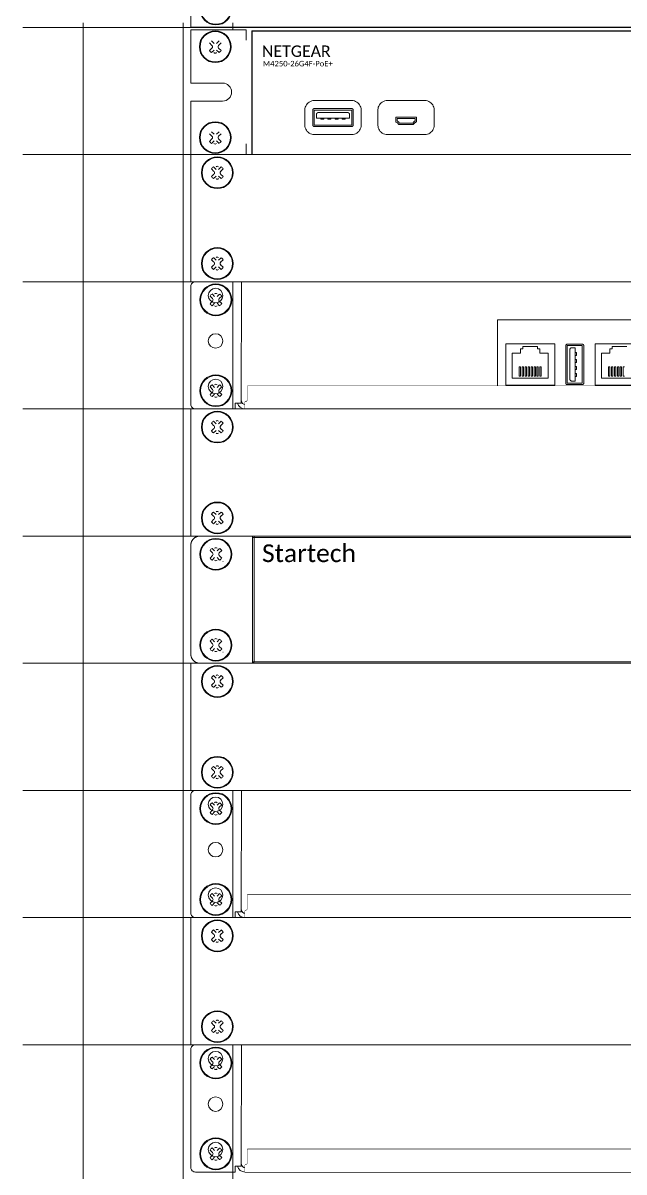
# Model space of a CAD drawing. Header units: millimetres. Extents: x -71336 to -33468, y -26189 to 22712.
# Drawn here: x -34597.8 to -34387.6, y -8865.4 to -8463.9 of the extents above; entities that cross this region are included whole.
import ezdxf
from ezdxf.enums import TextEntityAlignment as Align

# ---------------------------------------------------------------- set-up
doc = ezdxf.new("R2010")
doc.units = ezdxf.units.MM
doc.set_wipeout_variables(frame=1)
doc.layers.add('SC - Equipment', color=7, linetype='Continuous', lineweight=13)
doc.layers.add('SC - Rack Layout - U-guides and centreline', color=5, linetype='Continuous', lineweight=13, plot=False)
doc.styles.add('ARIAL', font='arial.ttf')
doc.styles.add('CALIBRI', font='calibri.ttf')

# ---------------------------------------------------------------- blocks, each defined once
blk = doc.blocks.new('ER - 12')
at = {"layer": 'SC - Equipment', "ltscale": 5}
for p, q in [((-134.05, 31.1), (-134.05, 0)), ((134.05, 31.1), (-134.05, 31.1)), ((-91.44, 2.16), (-91.44, 4.19)), ((134.05, 0), (-134.05, 0)), ((25.13, 2.16), (-91.44, 2.16))]:
    blk.add_line(p, q, dxfattribs=at)
at = {"layer": 'SC - Equipment'}
for p, q in [((-104.44, 22.1), (-109.7, 22.1)), ((-106.92, 21.36), (-108.15, 21.36)), ((-108.15, 9.74), (-106.92, 9.74))]:
    blk.add_line(p, q, dxfattribs=at)
at = {"layer": 'SC - Equipment', "flags": 128}
for points in [[(-131.21, 22.76), (-114.08, 22.76)], [(-131.21, 8.34), (-131.21, 22.76)], [(-126.06, 19.48), (-126.06, 20.98)], [(-126.06, 20.98), (-125.18, 20.98)], [(-125.18, 20.98), (-125.18, 21.83)], [(-125.18, 21.83), (-120.11, 21.83)], [(-120.11, 21.83), (-120.11, 20.98)], [(-120.11, 20.98), (-119.24, 20.98)], [(-119.24, 20.98), (-119.24, 19.48)], [(-114.08, 22.76), (-114.08, 8.34)], [(-109.7, 22.1), (-109.7, 9)], [(-104.44, 9), (-104.44, 22.1)], [(-100, 22.76), (-82.87, 22.76)], [(-100, 8.34), (-100, 22.76)], [(-94.85, 19.48), (-94.85, 20.98)], [(-94.85, 20.98), (-93.97, 20.98)], [(-93.97, 20.98), (-93.97, 21.83)], [(-93.97, 21.83), (-88.91, 21.83)], [(-128.95, 10.78), (-128.95, 19.48)], [(-128.95, 19.48), (-126.06, 19.48)], [(-119.24, 19.48), (-116.34, 19.48)], [(-116.34, 19.48), (-116.34, 10.78)], [(-106.51, 19.76), (-106.92, 19.76)], [(-106.92, 18.71), (-106.51, 18.71)], [(-106.51, 17.3), (-106.92, 17.3)], [(-106.92, 16.25), (-106.51, 16.25)], [(-106.51, 18.71), (-106.51, 19.76)], [(-106.51, 16.25), (-106.51, 17.3)], [(-97.74, 10.78), (-97.74, 19.48)], [(-97.74, 19.48), (-94.85, 19.48)], [(-126.03, 14.72), (-126.5, 14.72)], [(-126.5, 14.72), (-126.5, 11.49)], [(-126.03, 11.49), (-126.03, 14.72)], [(-125, 14.72), (-125.46, 14.72)], [(-125.46, 14.72), (-125.46, 11.49)], [(-125, 11.49), (-125, 14.72)], [(-123.96, 14.72), (-124.43, 14.72)], [(-124.43, 14.72), (-124.43, 11.49)], [(-123.96, 11.49), (-123.96, 14.72)], [(-122.93, 14.72), (-123.4, 14.72)], [(-123.4, 14.72), (-123.4, 11.49)], [(-122.93, 11.49), (-122.93, 14.72)], [(-121.9, 14.72), (-122.36, 14.72)], [(-122.36, 14.72), (-122.36, 11.49)], [(-121.9, 11.49), (-121.9, 14.72)], [(-120.86, 14.72), (-121.33, 14.72)], [(-121.33, 14.72), (-121.33, 11.49)], [(-120.86, 11.49), (-120.86, 14.72)], [(-119.83, 14.72), (-120.3, 14.72)], [(-120.3, 14.72), (-120.3, 11.49)], [(-119.83, 11.49), (-119.83, 14.72)], [(-118.8, 14.72), (-119.26, 14.72)], [(-119.26, 14.72), (-119.26, 11.49)], [(-118.8, 11.49), (-118.8, 14.72)], [(-106.51, 14.84), (-106.92, 14.84)], [(-106.92, 13.79), (-106.51, 13.79)], [(-106.51, 12.37), (-106.92, 12.37)], [(-106.51, 13.79), (-106.51, 14.84)], [(-106.51, 11.33), (-106.51, 12.37)], [(-94.82, 14.72), (-95.29, 14.72)], [(-95.29, 14.72), (-95.29, 11.49)], [(-94.82, 11.49), (-94.82, 14.72)], [(-93.79, 14.72), (-94.25, 14.72)], [(-94.25, 14.72), (-94.25, 11.49)], [(-93.79, 11.49), (-93.79, 14.72)], [(-92.75, 14.72), (-93.22, 14.72)], [(-93.22, 14.72), (-93.22, 11.49)], [(-92.75, 11.49), (-92.75, 14.72)], [(-91.72, 14.72), (-92.19, 14.72)], [(-92.19, 14.72), (-92.19, 11.49)], [(-91.72, 11.49), (-91.72, 14.72)], [(-90.69, 14.72), (-91.15, 14.72)], [(-91.15, 14.72), (-91.15, 11.49)], [(-90.69, 11.49), (-90.69, 14.72)], [(-89.65, 14.72), (-90.12, 14.72)], [(-90.12, 14.72), (-90.12, 11.49)], [(-114.08, 8.34), (-131.21, 8.34)], [(-116.34, 10.78), (-128.95, 10.78)], [(-126.5, 11.49), (-126.03, 11.49)], [(-125.46, 11.49), (-125, 11.49)], [(-124.43, 11.49), (-123.96, 11.49)], [(-123.4, 11.49), (-122.93, 11.49)], [(-122.36, 11.49), (-121.9, 11.49)], [(-121.33, 11.49), (-120.86, 11.49)], [(-120.3, 11.49), (-119.83, 11.49)], [(-119.26, 11.49), (-118.8, 11.49)], [(-109.7, 9), (-104.44, 9)], [(-106.92, 11.33), (-106.51, 11.33)], [(-82.87, 8.34), (-100, 8.34)], [(-85.13, 10.78), (-97.74, 10.78)], [(-95.29, 11.49), (-94.82, 11.49)], [(-94.25, 11.49), (-93.79, 11.49)], [(-93.22, 11.49), (-92.75, 11.49)], [(-92.19, 11.49), (-91.72, 11.49)], [(-91.15, 11.49), (-90.69, 11.49)], [(-90.12, 11.49), (-89.65, 11.49)]]:
    blk.add_lwpolyline(points, dxfattribs=at)
at = {"layer": 'SC - Equipment'}
for points in [[(-109.7, 22.6), (-109.78, 22.6), (-109.85, 22.58), (-109.92, 22.55), (-109.99, 22.52), (-110.04, 22.47), (-110.09, 22.42), (-110.14, 22.36), (-110.17, 22.29), (-110.2, 22.22), (-110.22, 22.15), (-110.22, 22.07)], [(-110.22, 22.07), (-110.22, 9.03)], [(-104.46, 22.6), (-109.7, 22.6)], [(-108.49, 21.26), (-108.54, 21.23), (-108.59, 21.2), (-108.63, 21.15), (-108.67, 21.1), (-108.7, 21.05), (-108.74, 20.99), (-108.76, 20.93), (-108.78, 20.87), (-108.8, 20.81), (-108.8, 20.75), (-108.8, 20.69)], [(-108.8, 20.69), (-108.8, 10.41)], [(-108.15, 21.36), (-108.18, 21.36), (-108.21, 21.36), (-108.24, 21.36), (-108.28, 21.35), (-108.31, 21.34), (-108.34, 21.33), (-108.38, 21.32), (-108.41, 21.31), (-108.44, 21.3), (-108.47, 21.28), (-108.49, 21.26)], [(-106.92, 9.74), (-106.92, 21.36)], [(-103.94, 22.07), (-103.94, 22.15), (-103.96, 22.22), (-103.98, 22.29), (-104.02, 22.36), (-104.06, 22.42), (-104.12, 22.47), (-104.17, 22.52), (-104.24, 22.55), (-104.31, 22.58), (-104.38, 22.6), (-104.46, 22.6)], [(-103.94, 9.03), (-103.94, 22.07)], [(-110.22, 9.03), (-110.22, 8.95), (-110.2, 8.88), (-110.17, 8.81), (-110.14, 8.74), (-110.09, 8.68), (-110.04, 8.63), (-109.99, 8.58), (-109.92, 8.55), (-109.85, 8.52), (-109.78, 8.5), (-109.7, 8.5)], [(-109.7, 8.5), (-104.46, 8.5)], [(-108.8, 10.41), (-108.8, 10.35), (-108.8, 10.29), (-108.78, 10.23), (-108.76, 10.17), (-108.74, 10.11), (-108.7, 10.05), (-108.67, 10), (-108.63, 9.95), (-108.59, 9.9), (-108.54, 9.87), (-108.49, 9.83)], [(-108.49, 9.83), (-108.47, 9.82), (-108.44, 9.8), (-108.41, 9.79), (-108.38, 9.78), (-108.34, 9.77), (-108.31, 9.76), (-108.28, 9.75), (-108.24, 9.74), (-108.21, 9.74), (-108.18, 9.74), (-108.15, 9.74)], [(-104.46, 8.5), (-104.38, 8.5), (-104.31, 8.52), (-104.24, 8.55), (-104.17, 8.58), (-104.12, 8.63), (-104.06, 8.68), (-104.02, 8.74), (-103.98, 8.81), (-103.96, 8.88), (-103.94, 8.95), (-103.94, 9.03)]]:
    blk.add_lwpolyline(points, dxfattribs=at)
at = {"layer": 'SC - Equipment', "ltscale": 5, "style": 'CALIBRI'}
blk.add_text('0', height=1.98, dxfattribs=at).set_placement((-91.44, 5.93), align=Align.MIDDLE)
blk = doc.blocks.new('*U220')
at = {"layer": 'SC - Rack Layout - U-guides and centreline', "ltscale": 5}
blk.add_lwpolyline([(-300, 0), (300, 0)], dxfattribs=at)
blk = doc.blocks.new('*U221')
at = {"layer": 'SC - Rack Layout - U-guides and centreline', "color": 0, "linetype": 'ByBlock', "lineweight": -2, "transparency": 16777216}
for p in [(0, 1066.8), (0, 1022.35), (0, 977.9), (0, 933.45), (0, 889), (0, 844.55), (0, 800.1), (0, 755.65), (0, 711.2)]:
    blk.add_blockref('*U220', p, dxfattribs=at)
blk = doc.blocks.new('*U284')
at = {"layer": 'SC - Equipment'}
for p, q in [((-279.3873, 1119.124), (-279.3873, 1074.674)), ((-244.4623, 1074.674), (-244.4623, 1119.124)), ((-227.076, 1119.124), (-227.076, 1074.674)), ((-279.3873, 1074.674), (-279.3873, 1030.224)), ((-244.4623, 1030.224), (-244.4623, 1074.674)), ((-227.076, 1074.674), (-227.076, 1030.224)), ((-279.3873, 1030.224), (-279.3873, 985.774)), ((-244.4623, 985.774), (-244.4623, 1030.224)), ((-227.076, 1030.224), (-227.076, 985.774)), ((-279.3873, 985.774), (-279.3873, 941.324)), ((-244.4623, 941.324), (-244.4623, 985.774)), ((-227.076, 985.774), (-227.076, 941.324)), ((-279.3873, 941.324), (-279.3873, 896.874)), ((-244.4623, 896.874), (-244.4623, 941.324)), ((-227.076, 941.324), (-227.076, 896.874)), ((-279.3873, 896.874), (-279.3873, 852.424)), ((-244.4623, 852.424), (-244.4623, 896.874)), ((-227.076, 896.874), (-227.076, 852.424)), ((-279.3873, 852.424), (-279.3873, 807.974)), ((-244.4623, 807.974), (-244.4623, 852.424)), ((-227.076, 852.424), (-227.076, 807.974)), ((-279.3873, 807.974), (-279.3873, 763.524)), ((-244.4623, 763.524), (-244.4623, 807.974)), ((-227.076, 807.974), (-227.076, 763.524)), ((-279.3873, 763.524), (-279.3873, 719.074)), ((-244.4623, 719.074), (-244.4623, 763.524)), ((-227.076, 763.524), (-227.076, 719.074)), ((-279.3873, 719.074), (-279.3873, 674.624)), ((-244.4623, 674.624), (-244.4623, 719.074)), ((-227.076, 719.074), (-227.076, 674.624))]:
    blk.add_line(p, q, dxfattribs=at)
for centre in [(-233.11485, 1112.774), (-233.11485, 1096.899), (-233.11485, 1081.024), (-233.11485, 1068.324), (-233.11485, 1052.449), (-233.11485, 1036.574), (-233.11485, 1023.874), (-233.11485, 1007.999), (-233.11485, 992.124), (-233.11485, 979.424), (-233.11485, 963.549), (-233.11485, 947.674), (-233.11485, 934.974), (-233.11485, 919.099), (-233.11485, 903.224), (-233.11485, 890.524), (-233.11485, 874.649), (-233.11485, 858.774), (-233.11485, 846.074), (-233.11485, 830.199), (-233.11485, 814.324), (-233.11485, 801.624), (-233.11485, 785.749), (-233.11485, 769.874), (-233.11485, 757.174), (-233.11485, 741.299), (-233.11485, 725.424)]:
    blk.add_circle(centre, 2.54, dxfattribs=at)
at = {"ltscale": 5, "style": 'ARIAL', "flags": 1}
blk.add_attdef('UNITS', (470.5, 46), '', height=9.73997, dxfattribs=at)
blk = doc.blocks.new('STARTECH RKCONS17HD')
at = {"layer": 'SC - Equipment', "ltscale": 5, "style": 'CALIBRI'}
blk.add_text('Startech', height=6.198, dxfattribs=at).set_placement((-216.43, 35.36))
blk.add_wipeout([(-219.71, 44.45), (-219.71, 0), (-241.31, 0), (-241.31, 44.45)]).dxf.layer = 'SC - Equipment'
at = {"layer": 'SC - Equipment'}
for points in [[(-238.13, 44.45), (-238.22, 44.45), (-238.3, 44.45), (-238.38, 44.44), (-238.46, 44.43), (-238.54, 44.42), (-238.62, 44.41), (-238.7, 44.4), (-238.77, 44.38), (-238.85, 44.37), (-238.93, 44.35), (-239, 44.33), (-239.08, 44.31), (-239.15, 44.28), (-239.22, 44.26), (-239.3, 44.23), (-239.37, 44.2), (-239.44, 44.17), (-239.51, 44.13), (-239.58, 44.1), (-239.65, 44.06), (-239.78, 43.99), (-239.91, 43.9), (-240.03, 43.81), (-240.15, 43.72), (-240.27, 43.62), (-240.38, 43.51), (-240.48, 43.4), (-240.58, 43.29), (-240.68, 43.16), (-240.77, 43.04), (-240.85, 42.91), (-240.92, 42.78), (-240.96, 42.71), (-241, 42.64), (-241.03, 42.57), (-241.06, 42.5), (-241.09, 42.42), (-241.12, 42.35), (-241.14, 42.28), (-241.17, 42.2), (-241.19, 42.13), (-241.21, 42.05), (-241.23, 41.97), (-241.24, 41.9), (-241.26, 41.82), (-241.27, 41.74), (-241.28, 41.66), (-241.29, 41.58), (-241.3, 41.5), (-241.3, 41.42), (-241.31, 41.33), (-241.31, 41.25)], [(-234.87, 40.57), (-234.87, 40.57), (-234.87, 40.57), (-234.87, 40.57), (-234.87, 40.57), (-234.87, 40.57), (-234.87, 40.57), (-234.87, 40.57), (-234.86, 40.57), (-234.86, 40.57), (-234.86, 40.57), (-234.85, 40.57)], [(-230.06, 35.55), (-230.06, 35.55), (-230.06, 35.55), (-230.06, 35.55), (-230.06, 35.55), (-230.07, 35.55), (-230.07, 35.55), (-230.07, 35.55), (-230.07, 35.55), (-230.07, 35.55), (-230.07, 35.55), (-230.08, 35.55)], [(-234.88, 8.88), (-234.88, 8.88), (-234.88, 8.88), (-234.88, 8.88), (-234.87, 8.88), (-234.87, 8.88), (-234.87, 8.88), (-234.87, 8.88), (-234.87, 8.88), (-234.87, 8.88), (-234.86, 8.88), (-234.86, 8.88)], [(-241.31, 3.2), (-241.31, 3.12), (-241.3, 3.03), (-241.3, 2.95), (-241.29, 2.87), (-241.28, 2.79), (-241.27, 2.71), (-241.26, 2.63), (-241.24, 2.55), (-241.23, 2.48), (-241.21, 2.4), (-241.19, 2.32), (-241.17, 2.25), (-241.14, 2.17), (-241.12, 2.1), (-241.09, 2.03), (-241.06, 1.95), (-241.03, 1.88), (-241, 1.81), (-240.96, 1.74), (-240.92, 1.67), (-240.85, 1.54), (-240.77, 1.41), (-240.68, 1.29), (-240.58, 1.16), (-240.48, 1.05), (-240.38, 0.94), (-240.27, 0.83), (-240.15, 0.73), (-240.03, 0.64), (-239.91, 0.55), (-239.78, 0.46), (-239.65, 0.39), (-239.58, 0.35), (-239.51, 0.32), (-239.44, 0.28), (-239.37, 0.25), (-239.3, 0.22), (-239.22, 0.19), (-239.15, 0.17), (-239.08, 0.14), (-239, 0.12), (-238.93, 0.1), (-238.85, 0.08), (-238.77, 0.07), (-238.7, 0.05), (-238.62, 0.04), (-238.54, 0.03), (-238.46, 0.02), (-238.38, 0.01), (-238.3, 0), (-238.22, 0), (-238.13, 0)], [(-230.06, 3.87), (-230.06, 3.87), (-230.06, 3.87), (-230.07, 3.87), (-230.07, 3.87), (-230.07, 3.87), (-230.07, 3.87), (-230.08, 3.87), (-230.08, 3.87), (-230.08, 3.87), (-230.08, 3.87), (-230.08, 3.87)]]:
    blk.add_lwpolyline(points, dxfattribs=at)
at = {"layer": 'SC - Equipment', "flags": 128}
for points in [[(238.12, 44.45), (-238.13, 44.45)], [(-219.71, 44.45), (-219.71, 0)], [(219.71, 44.45), (-219.71, 44.45)], [(-219.71, 44.45), (-219.71, 44.45)], [(219.71, 44.45), (-219.71, 44.45)], [(-219.71, 44.45), (-219.71, 0)], [(219.71, 44.45), (-219.71, 44.45)], [(-219.71, 44.45), (-219.71, 43.93)], [(-219.2, 44.45), (-219.71, 44.45)], [(-219.71, 44.45), (-219.71, 0.03)], [(-219.2, 0.5), (-219.2, 44.45)], [(-241.31, 41.25), (-241.31, 3.2)], [(-232.99, 39.27), (-233.88, 40.16)], [(-219.71, 43.93), (219.2, 43.95)], [(-219.71, 43.93), (-219.71, 43.93)], [(-233.73, 38.56), (-234.59, 39.42)], [(-233.73, 37.64), (-234.59, 36.78)], [(-232.99, 36.93), (-233.88, 36.04)], [(-231.24, 40.13), (-232.1, 39.27)], [(-231.24, 36.07), (-232.1, 36.93)], [(-230.5, 39.42), (-231.39, 38.56)], [(-230.5, 36.78), (-231.39, 37.64)], [(-232.99, 7.52), (-233.88, 8.41)], [(-231.24, 8.38), (-232.1, 7.52)], [(-233.73, 6.81), (-234.59, 7.67)], [(-233.73, 5.89), (-234.59, 5.03)], [(-232.99, 5.18), (-233.88, 4.29)], [(-231.24, 4.32), (-232.1, 5.18)], [(-230.5, 7.67), (-231.39, 6.81)], [(-230.5, 5.03), (-231.39, 5.89)], [(-238.13, 0), (238.12, 0)], [(-219.71, 0.52), (-219.71, 0)], [(219.71, 0.52), (-219.71, 0.52)], [(-219.71, 0.52), (-219.71, 0.52)], [(-219.71, 0.03), (-219.2, 0.5)], [(-219.71, 0.03), (-219.71, 0.03)], [(-219.71, 0), (219.71, 0)], [(-219.71, 0), (219.71, 0)], [(-219.71, 0), (-219.71, 0)], [(-219.71, 0), (219.71, 0)]]:
    blk.add_lwpolyline(points, dxfattribs=at)
at = {"layer": 'SC - Equipment'}
for centre, major_axis, start_param, end_param in [((-232.56, 38.1), (5.56, 0), 0, 6.283185), ((-232.56, 38.1), (5.33, 0), 0, 6.283185), ((-232.56, 39.73), (0.635, 0), 0.785399, 2.356195), ((-232.56, 38.1), (2.44, 0), 2.143456, 2.563819), ((-232.56, 38.1), (2.44, 0), 3.719366, 4.139729), ((-234.16, 38.1), (0.635, 0), 5.497788, 7.068584), ((-230.93, 38.1), (0.635, 0), 2.356195, 3.926991), ((-232.56, 38.1), (2.44, 0), 0.57266, 0.993023), ((-232.56, 38.1), (2.44, 0), 5.290163, 5.710525), ((-232.56, 36.47), (0.635, 0), 3.926991, 5.497787), ((-232.56, 6.35), (5.56, 0), 0, 6.283185), ((-232.56, 6.35), (5.33, 0), 0, 6.283185), ((-232.56, 6.35), (2.44, 0), 2.143456, 2.563819), ((-232.56, 7.98), (0.635, 0), 0.785399, 2.356195), ((-232.56, 6.35), (2.44, 0), 0.57266, 0.993023), ((-232.56, 6.35), (2.44, 0), 3.719366, 4.139729), ((-234.16, 6.35), (0.635, 0), 5.497788, 7.068584), ((-232.56, 4.72), (0.635, 0), 3.926991, 5.497787), ((-230.93, 6.35), (0.635, 0), 2.356195, 3.926991), ((-232.56, 6.35), (2.44, 0), 5.290163, 5.710525)]:
    blk.add_ellipse(centre, major_axis=major_axis, ratio=1, start_param=start_param, end_param=end_param, dxfattribs=at)
blk = doc.blocks.new('1U BRUSH PLATE - RACK LAYOUT')
at = {"layer": 'SC - Equipment'}
for p, q in [((-241.3, 0.05), (-241.3, 44.5)), ((241.3, 0.05), (-241.3, 0.05))]:
    blk.add_line(p, q, dxfattribs=at)
for major_axis in [(5.56, 0), (5.33, 0)]:
    blk.add_ellipse((-232.56, 6.4), major_axis=major_axis, ratio=1, start_param=0, end_param=6.283185, dxfattribs=at)
blk = doc.blocks.new('A$C7AF64265')
at = {"lineweight": 0}
for p, q in [((-1.17, 0.46), (-2.03, 1.32)), ((-0.43, 1.17), (-1.32, 2.05)), ((1.32, 2.03), (0.46, 1.17)), ((2.05, 1.32), (1.17, 0.46)), ((-1.17, -0.46), (-2.03, -1.32)), ((-0.43, -1.17), (-1.32, -2.05)), ((1.32, -2.03), (0.46, -1.17)), ((2.05, -1.32), (1.17, -0.46))]:
    blk.add_line(p, q, dxfattribs=at)
for centre, major_axis, start_param, end_param in [((0, 0), (3.93, 3.93), 5.497787, 11.780972), ((0, 0), (3.76, 3.76), 5.497787, 11.780972), ((-1.6, 0), (-0.448, 0.448), 3.141593, 4.71239), ((1.62, 0), (0.448, 0.448), 1.570797, 3.141593), ((0, 0), (-1.72, 1.72), 1.363172, 1.783535), ((0, -1.62), (0.448, 0.448), 3.141593, 4.712389), ((0, 0), (1.72, 1.72), 4.504765, 4.925127)]:
    blk.add_ellipse(centre, major_axis=major_axis, ratio=1, start_param=start_param, end_param=end_param, dxfattribs=at)
blk = doc.blocks.new('NETGEAR M4250-26G4F-PoE+')
at = {"ltscale": 5}
for p, q in [((-220, 43.2), (220, 43.2)), ((-220, 43.2), (-220, 0)), ((-220, 0), (220, 0))]:
    blk.add_line(p, q, dxfattribs=at)
at = {"layer": 'SC - Equipment'}
for p, q in [((-197.42, 13.99), (-197.42, 12.76)), ((-185.79, 12.76), (-185.79, 13.99)), ((-185.05, 10.28), (-185.05, 15.54))]:
    blk.add_line(p, q, dxfattribs=at)
for points in [[(-198.32, 18.85), (-198.6, 18.83), (-199.06, 18.72), (-199.5, 18.56), (-199.91, 18.34), (-200.28, 18.07), (-200.61, 17.74), (-200.9, 17.38), (-201.13, 16.96), (-201.3, 16.52), (-201.41, 16.04), (-201.44, 15.75)], [(-184.88, 18.85), (-198.32, 18.85)], [(-181.77, 15.75), (-181.79, 16.04), (-181.9, 16.51), (-182.07, 16.96), (-182.31, 17.37), (-182.59, 17.74), (-182.92, 18.07), (-183.29, 18.34), (-183.7, 18.56), (-184.14, 18.72), (-184.61, 18.83), (-184.88, 18.85)], [(-172.77, 18.85), (-173.05, 18.83), (-173.52, 18.72), (-173.95, 18.56), (-174.36, 18.34), (-174.73, 18.07), (-175.06, 17.74), (-175.35, 17.38), (-175.58, 16.96), (-175.76, 16.52), (-175.87, 16.04), (-175.89, 15.75)], [(-159.33, 18.85), (-172.77, 18.85)], [(-156.22, 15.75), (-156.24, 16.04), (-156.35, 16.51), (-156.53, 16.96), (-156.76, 17.37), (-157.04, 17.74), (-157.37, 18.07), (-157.74, 18.34), (-158.15, 18.56), (-158.59, 18.72), (-159.06, 18.83), (-159.33, 18.85)], [(-201.44, 15.75), (-201.44, 10.07)], [(-198.12, 16.06), (-198.2, 16.06), (-198.28, 16.04), (-198.35, 16.01), (-198.41, 15.98), (-198.47, 15.94), (-198.52, 15.88), (-198.57, 15.83), (-198.6, 15.76), (-198.63, 15.69), (-198.65, 15.62), (-198.65, 15.54)], [(-198.65, 15.54), (-198.65, 10.3)], [(-185.08, 16.06), (-198.12, 16.06)], [(-197.32, 14.33), (-197.33, 14.31), (-197.35, 14.28), (-197.36, 14.25), (-197.37, 14.22), (-197.39, 14.18), (-197.4, 14.15), (-197.4, 14.12), (-197.41, 14.08), (-197.41, 14.05), (-197.42, 14.02), (-197.42, 13.99)], [(-197.42, 12.76), (-185.79, 12.76)], [(-196.75, 14.65), (-196.81, 14.64), (-196.87, 14.64), (-196.93, 14.62), (-196.99, 14.6), (-197.04, 14.58), (-197.1, 14.55), (-197.15, 14.51), (-197.2, 14.47), (-197.25, 14.43), (-197.29, 14.38), (-197.32, 14.33)], [(-186.46, 14.65), (-196.75, 14.65)], [(-185.89, 14.33), (-185.92, 14.38), (-185.96, 14.43), (-186, 14.47), (-186.05, 14.51), (-186.1, 14.55), (-186.16, 14.58), (-186.22, 14.6), (-186.28, 14.62), (-186.34, 14.64), (-186.4, 14.64), (-186.46, 14.65)], [(-185.79, 13.99), (-185.79, 14.02), (-185.79, 14.05), (-185.79, 14.08), (-185.8, 14.12), (-185.81, 14.15), (-185.82, 14.18), (-185.83, 14.22), (-185.84, 14.25), (-185.86, 14.28), (-185.87, 14.31), (-185.89, 14.33)], [(-184.55, 15.54), (-184.56, 15.62), (-184.57, 15.69), (-184.6, 15.76), (-184.64, 15.83), (-184.68, 15.88), (-184.73, 15.94), (-184.79, 15.98), (-184.86, 16.01), (-184.93, 16.04), (-185, 16.06), (-185.08, 16.06)], [(-184.55, 10.3), (-184.55, 15.54)], [(-181.77, 10.09), (-181.77, 15.75)], [(-175.89, 15.75), (-175.9, 10.07)], [(-169.68, 12.82), (-169.68, 12.86), (-169.67, 12.9), (-169.66, 12.94), (-169.64, 12.97), (-169.62, 13.01), (-169.59, 13.04), (-169.56, 13.06), (-169.53, 13.08), (-169.5, 13.09), (-169.46, 13.1), (-169.42, 13.11)], [(-169.68, 11.56), (-169.68, 12.82)], [(-169.42, 13.11), (-162.68, 13.11)], [(-169.18, 12.61), (-162.93, 12.61)], [(-169.18, 11.7), (-169.18, 12.61)], [(-162.93, 12.61), (-162.93, 11.7)], [(-162.68, 13.11), (-162.65, 13.1), (-162.61, 13.09), (-162.58, 13.08), (-162.54, 13.06), (-162.52, 13.04), (-162.49, 13.01), (-162.47, 12.97), (-162.45, 12.94), (-162.44, 12.9), (-162.43, 12.86), (-162.43, 12.82)], [(-162.43, 12.82), (-162.43, 11.56)], [(-156.22, 10.09), (-156.22, 15.75)], [(-201.44, 10.09), (-201.41, 9.8), (-201.3, 9.32), (-201.13, 8.88), (-200.9, 8.46), (-200.61, 8.1), (-200.28, 7.77), (-199.91, 7.5), (-199.5, 7.28), (-199.06, 7.12), (-198.6, 7.01), (-198.32, 6.99)], [(-198.65, 10.3), (-198.65, 10.22), (-198.63, 10.15), (-198.6, 10.08), (-198.57, 10.01), (-198.52, 9.96), (-198.47, 9.9), (-198.41, 9.86), (-198.35, 9.83), (-198.28, 9.8), (-198.2, 9.78), (-198.12, 9.78)], [(-198.12, 9.78), (-185.08, 9.78)], [(-185.08, 9.78), (-185, 9.78), (-184.93, 9.8), (-184.86, 9.83), (-184.79, 9.86), (-184.73, 9.9), (-184.68, 9.96), (-184.64, 10.01), (-184.6, 10.08), (-184.57, 10.15), (-184.56, 10.22), (-184.55, 10.3)], [(-184.88, 6.99), (-184.61, 7.01), (-184.14, 7.12), (-183.7, 7.28), (-183.29, 7.5), (-182.92, 7.77), (-182.59, 8.1), (-182.31, 8.47), (-182.07, 8.88), (-181.9, 9.33), (-181.79, 9.8), (-181.77, 10.09)], [(-175.89, 10.09), (-175.87, 9.8), (-175.76, 9.32), (-175.58, 8.88), (-175.35, 8.46), (-175.06, 8.1), (-174.73, 7.77), (-174.36, 7.5), (-173.95, 7.28), (-173.52, 7.12), (-173.05, 7.01), (-172.77, 6.99)], [(-169.5, 11.28), (-169.53, 11.29), (-169.55, 11.31), (-169.58, 11.33), (-169.6, 11.35), (-169.62, 11.38), (-169.64, 11.4), (-169.65, 11.43), (-169.67, 11.46), (-169.68, 11.49), (-169.68, 11.53), (-169.68, 11.56)], [(-169.32, 11.22), (-169.5, 11.28)], [(-169.1, 11.06), (-169.11, 11.08), (-169.13, 11.1), (-169.14, 11.11), (-169.17, 11.13), (-169.19, 11.15), (-169.21, 11.16), (-169.23, 11.18), (-169.26, 11.19), (-169.28, 11.2), (-169.3, 11.21), (-169.32, 11.22)], [(-169.15, 11.69), (-169.18, 11.7)], [(-168.7, 11.37), (-168.73, 11.4), (-168.77, 11.45), (-168.81, 11.48), (-168.85, 11.52), (-168.89, 11.55), (-168.93, 11.58), (-168.97, 11.61), (-169.02, 11.63), (-169.07, 11.66), (-169.12, 11.68), (-169.16, 11.69)], [(-168.7, 10.57), (-169.1, 11.06)], [(-168.38, 10.98), (-168.71, 11.38)], [(-168.5, 10.48), (-168.52, 10.48), (-168.54, 10.48), (-168.56, 10.49), (-168.58, 10.49), (-168.6, 10.5), (-168.62, 10.51), (-168.64, 10.52), (-168.65, 10.53), (-168.67, 10.55), (-168.68, 10.56), (-168.7, 10.57)], [(-163.6, 10.48), (-168.5, 10.48)], [(-163.72, 10.98), (-168.38, 10.98)], [(-163.4, 11.38), (-163.72, 10.98)], [(-163.41, 10.57), (-163.42, 10.56), (-163.44, 10.55), (-163.45, 10.53), (-163.47, 10.52), (-163.49, 10.51), (-163.51, 10.5), (-163.53, 10.49), (-163.55, 10.49), (-163.57, 10.48), (-163.58, 10.48), (-163.6, 10.48)], [(-163.01, 11.06), (-163.41, 10.57)], [(-162.95, 11.69), (-162.99, 11.68), (-163.04, 11.66), (-163.09, 11.63), (-163.13, 11.61), (-163.18, 11.58), (-163.22, 11.55), (-163.26, 11.52), (-163.3, 11.48), (-163.34, 11.45), (-163.38, 11.4), (-163.4, 11.37)], [(-162.79, 11.22), (-162.81, 11.21), (-162.83, 11.2), (-162.85, 11.19), (-162.87, 11.18), (-162.9, 11.16), (-162.92, 11.15), (-162.94, 11.13), (-162.96, 11.11), (-162.98, 11.1), (-163, 11.08), (-163.01, 11.06)], [(-162.93, 11.7), (-162.96, 11.69)], [(-162.61, 11.28), (-162.79, 11.22)], [(-162.43, 11.56), (-162.43, 11.53), (-162.43, 11.49), (-162.44, 11.46), (-162.45, 11.43), (-162.47, 11.4), (-162.49, 11.38), (-162.51, 11.35), (-162.53, 11.33), (-162.55, 11.31), (-162.58, 11.29), (-162.61, 11.28)], [(-159.34, 6.99), (-159.06, 7.01), (-158.59, 7.12), (-158.15, 7.28), (-157.74, 7.5), (-157.37, 7.77), (-157.04, 8.1), (-156.76, 8.47), (-156.53, 8.88), (-156.35, 9.33), (-156.24, 9.8), (-156.22, 10.09)], [(-198.32, 6.99), (-184.88, 6.99)], [(-172.77, 6.99), (-159.34, 6.99)]]:
    blk.add_lwpolyline(points, dxfattribs=at)
at = {"layer": 'SC - Equipment', "flags": 128}
for points in [[(-185.05, 15.54), (-198.15, 15.54)], [(-198.15, 15.54), (-198.15, 10.28)], [(-195.83, 12.76), (-195.83, 12.35)], [(-195.83, 12.35), (-194.78, 12.35)], [(-194.78, 12.35), (-194.78, 12.76)], [(-193.36, 12.76), (-193.36, 12.35)], [(-193.36, 12.35), (-192.32, 12.35)], [(-192.32, 12.35), (-192.32, 12.76)], [(-190.9, 12.76), (-190.9, 12.35)], [(-190.9, 12.35), (-189.85, 12.35)], [(-189.85, 12.35), (-189.85, 12.76)], [(-188.44, 12.76), (-188.44, 12.35)], [(-188.44, 12.35), (-187.39, 12.35)], [(-187.39, 12.35), (-187.39, 12.76)], [(-198.15, 10.28), (-185.05, 10.28)]]:
    blk.add_lwpolyline(points, dxfattribs=at)
at = {"ltscale": 5, "style": 'CALIBRI'}
for s, height, p in [('NETGEAR', 3.987, (-216.44, 34.13)), ('M4250-26G4F-PoE+', 1.9277, (-216.15, 30.8))]:
    blk.add_text(s, height=height, dxfattribs=at).set_placement(p)
blk.add_wipeout([(-241.3, 43.63), (-221.97, 43.63), (-221.97, 0), (-241.3, 0)])
at = {"layer": 'SC - Equipment'}
for p, q in [((-241.3, 24.99), (-241.3, 43.63)), ((-241.3, 43.63), (-221.97, 43.63)), ((-221.97, 43.63), (-221.97, 39.96)), ((-241.3, 24.99), (-230.22, 24.99)), ((-241.3, 0), (-241.3, 18.65)), ((-241.3, 18.65), (-230.22, 18.65)), ((-221.97, 0), (-241.3, 0)), ((-221.97, 3.68), (-221.97, 0))]:
    blk.add_line(p, q, dxfattribs=at)
blk.add_arc((-230.22, 21.82), 3.17, 270, 90, dxfattribs=at)
for p in [(-232.77, 37.67), (-232.77, 5.92)]:
    blk.add_blockref('A$C7AF64265', p, dxfattribs=at)
blk = doc.blocks.new('1U RACK SHELF - RACK LAYOUT')
at = {"layer": 'SC - Equipment', "flags": 128}
for points in [[(-239.7, 44.45, 0.414214), (-241.3, 42.85)], [(-241.3, 1.59, 0.414214), (-239.7, 0)], [(-225.02, 2, 0.334713), (-222.36, 0)], [(-223.6, 2.77, 0.414214), (-222.36, 1.52)], [(-221.61, 2.77, 0.106933), (-221.52, 3.16)]]:
    blk.add_lwpolyline(points, format="xyb", dxfattribs=at)
for points in [[(-223.64, 44.45), (-239.7, 44.45)], [(-223.69, 2), (-223.64, 44.45)], [(-241.3, 42.85), (-241.3, 1.59)], [(-233.73, 38.56), (-234.59, 39.42)], [(-233.73, 37.64), (-234.59, 36.78)], [(-232.99, 39.27), (-233.88, 40.16)], [(-232.99, 36.93), (-233.88, 36.04)], [(-231.24, 40.13), (-232.1, 39.27)], [(-231.24, 36.07), (-232.1, 36.93)], [(-230.5, 39.42), (-231.39, 38.56)], [(-230.5, 36.78), (-231.39, 37.64)], [(-232.99, 7.52), (-233.88, 8.41)], [(-231.24, 8.38), (-232.1, 7.52)], [(-233.73, 6.81), (-234.59, 7.67)], [(-233.73, 5.89), (-234.59, 5.03)], [(-232.99, 5.18), (-233.88, 4.29)], [(-231.24, 4.32), (-232.1, 5.18)], [(-230.5, 7.67), (-231.39, 6.81)], [(-230.5, 5.03), (-231.39, 5.89)], [(-221.52, 7.95), (-221.52, 3.16)], [(221.58, 7.95), (-221.52, 7.95)], [(-225.77, 0), (-225.77, 2)], [(-225.77, 2), (-223.69, 2)], [(-223.69, 2.77), (-223.6, 2.77)], [(-222.36, 2.42), (-222.36, 0)], [(222.42, 0), (-222.36, 0)], [(-239.7, 0), (-225.77, 0)]]:
    blk.add_lwpolyline(points, dxfattribs=at)
at = {"layer": 'SC - Equipment'}
for points in [[(-222.06, 2.48), (-222.08, 2.47), (-222.11, 2.46), (-222.14, 2.46), (-222.17, 2.45), (-222.19, 2.44), (-222.22, 2.44), (-222.25, 2.43), (-222.28, 2.43), (-222.3, 2.43), (-222.33, 2.42), (-222.36, 2.42)], [(-221.61, 2.77), (-221.63, 2.74), (-221.65, 2.72), (-221.67, 2.69), (-221.69, 2.67), (-221.72, 2.65), (-221.74, 2.63), (-221.77, 2.61), (-221.8, 2.59), (-221.82, 2.58), (-221.85, 2.56), (-221.88, 2.55), (-221.91, 2.53), (-221.94, 2.52), (-221.97, 2.51), (-222, 2.5), (-222.03, 2.49), (-222.06, 2.48)]]:
    blk.add_lwpolyline(points, dxfattribs=at)
for centre, major_axis, start_param, end_param in [((-232.56, 38.1), (5.56, 0), 0, 6.283185), ((-232.56, 38.1), (5.33, 0), 0, 6.283185), ((-232.56, 39.72), (0.635, 0), 0.785399, 2.356195), ((-232.56, 38.1), (2.44, 0), 2.143456, 2.563819), ((-232.56, 38.1), (2.44, 0), 3.719366, 4.139729), ((-234.16, 38.1), (0.635, 0), 5.497788, 7.068584), ((-230.93, 38.1), (0.635, 0), 2.356195, 3.926991), ((-232.56, 38.1), (2.44, 0), 0.57266, 0.993023), ((-232.56, 38.1), (2.44, 0), 5.290163, 5.710525), ((-232.56, 36.47), (0.635, 0), 3.926991, 5.497787), ((-232.56, 6.35), (5.56, 0), 0, 6.283185), ((-232.56, 6.35), (5.33, 0), 0, 6.283185), ((-232.56, 6.35), (2.44, 0), 2.143456, 2.563819), ((-232.56, 7.97), (0.635, 0), 0.785399, 2.356195), ((-232.56, 6.35), (2.44, 0), 0.57266, 0.993023), ((-232.56, 6.35), (2.44, 0), 3.719366, 4.139729), ((-234.16, 6.35), (0.635, 0), 5.497788, 7.068584), ((-232.56, 4.72), (0.635, 0), 3.926991, 5.497787), ((-230.93, 6.35), (0.635, 0), 2.356195, 3.926991), ((-232.56, 6.35), (2.44, 0), 5.290163, 5.710525)]:
    blk.add_ellipse(centre, major_axis=major_axis, ratio=1, start_param=start_param, end_param=end_param, dxfattribs=at)
blk.add_wipeout([(-222.36, 0), (-222.36, 2.42), (-222.28, 2.43), (-222.18, 2.45), (-222.07, 2.47), (-221.97, 2.51), (-221.89, 2.54), (-221.82, 2.58), (-221.77, 2.61), (-221.71, 2.66), (-221.68, 2.68), (-221.64, 2.73), (-221.62, 2.75), (-221.61, 2.77), (-221.58, 2.84), (-221.56, 2.91), (-221.54, 2.99), (-221.53, 3.07), (-221.52, 3.15), (-221.52, 3.32), (-221.52, 7.95), (221.58, 7.95), (221.58, 3.16), (221.59, 3.08), (221.59, 3.03), (221.6, 2.98), (221.61, 2.93), (221.63, 2.87), (221.64, 2.84), (221.65, 2.81), (221.66, 2.79), (221.67, 2.77), (221.73, 2.7), (221.77, 2.67), (221.82, 2.62), (221.89, 2.58), (221.98, 2.54), (222.06, 2.5), (222.15, 2.47), (222.28, 2.44), (222.38, 2.43), (222.42, 2.42), (222.42, 0)])
blk = doc.blocks.new('1U BLANK PANEL - RACK LAYOUT')
blk.add_wipeout([(-241.3, 44.45), (241.3, 44.45), (241.3, 0), (-241.3, 0)])
at = {"layer": 'SC - Equipment'}
for p, q in [((-241.3, 0), (-241.3, 44.45)), ((-241.3, 44.45), (241.3, 44.45)), ((241.3, 44.45), (241.3, 0)), ((-232.49, 39.27), (-233.38, 40.16)), ((232.63, 39.27), (231.74, 40.16)), ((-233.23, 38.56), (-234.09, 39.42)), ((-233.23, 37.64), (-234.09, 36.78)), ((-232.49, 36.93), (-233.38, 36.04)), ((-230.74, 40.13), (-231.6, 39.27)), ((-230.74, 36.07), (-231.6, 36.93)), ((-230, 39.42), (-230.89, 38.56)), ((-230, 36.78), (-230.89, 37.64)), ((231.89, 38.56), (231.03, 39.42)), ((231.89, 37.64), (231.03, 36.78)), ((232.63, 36.93), (231.74, 36.04)), ((234.38, 40.13), (233.52, 39.27)), ((234.38, 36.07), (233.52, 36.93)), ((235.12, 39.42), (234.23, 38.56)), ((235.12, 36.78), (234.23, 37.64)), ((-232.49, 7.52), (-233.38, 8.41)), ((-230.74, 8.38), (-231.6, 7.52)), ((232.63, 7.52), (231.74, 8.41)), ((234.38, 8.38), (233.52, 7.52)), ((-233.23, 6.81), (-234.09, 7.67)), ((-233.23, 5.89), (-234.09, 5.03)), ((-232.49, 5.18), (-233.38, 4.29)), ((-230.74, 4.32), (-231.6, 5.18)), ((-230, 7.67), (-230.89, 6.81)), ((-230, 5.03), (-230.89, 5.89)), ((231.89, 6.81), (231.03, 7.67)), ((231.89, 5.89), (231.03, 5.03)), ((232.63, 5.18), (231.74, 4.29)), ((234.38, 4.32), (233.52, 5.18)), ((235.12, 7.67), (234.23, 6.81)), ((235.12, 5.03), (234.23, 5.89)), ((241.3, 0), (-241.3, 0)), ((-241.3, 0), (-241.3, 0))]:
    blk.add_line(p, q, dxfattribs=at)
for centre, major_axis, start_param, end_param in [((-232.06, 38.1), (5.56, 0), 0, 6.283185), ((-232.06, 38.1), (5.33, 0), 0, 6.283185), ((-232.06, 39.73), (0.635, 0), 0.785399, 2.356195), ((233.06, 38.1), (5.56, 0), 0, 6.283185), ((233.06, 38.1), (5.33, 0), 0, 6.283185), ((233.06, 39.73), (0.635, 0), 0.785399, 2.356195), ((-232.06, 38.1), (2.44, 0), 2.143456, 2.563819), ((-232.06, 38.1), (2.44, 0), 3.719366, 4.139729), ((-233.66, 38.1), (0.635, 0), 5.497788, 7.068584), ((-230.43, 38.1), (0.635, 0), 2.356195, 3.926991), ((-232.06, 38.1), (2.44, 0), 0.57266, 0.993023), ((-232.06, 38.1), (2.44, 0), 5.290163, 5.710525), ((233.06, 38.1), (2.44, 0), 2.143456, 2.563819), ((233.06, 38.1), (2.44, 0), 3.719366, 4.139729), ((231.46, 38.1), (0.635, 0), 5.497788, 7.068584), ((234.69, 38.1), (0.635, 0), 2.356195, 3.926991), ((233.06, 38.1), (2.44, 0), 0.57266, 0.993023), ((233.06, 38.1), (2.44, 0), 5.290163, 5.710525), ((-232.06, 36.47), (0.635, 0), 3.926991, 5.497787), ((233.06, 36.47), (0.635, 0), 3.926991, 5.497787), ((-232.06, 6.35), (5.56, 0), 0, 6.283185), ((-232.06, 6.35), (5.33, 0), 0, 6.283185), ((-232.06, 6.35), (2.44, 0), 2.143456, 2.563819), ((-232.06, 7.98), (0.635, 0), 0.785399, 2.356195), ((-232.06, 6.35), (2.44, 0), 0.57266, 0.993023), ((233.06, 6.35), (5.56, 0), 0, 6.283185), ((233.06, 6.35), (5.33, 0), 0, 6.283185), ((233.06, 6.35), (2.44, 0), 2.143456, 2.563819), ((233.06, 7.98), (0.635, 0), 0.785399, 2.356195), ((233.06, 6.35), (2.44, 0), 0.57266, 0.993023), ((-232.06, 6.35), (2.44, 0), 3.719366, 4.139729), ((-233.66, 6.35), (0.635, 0), 5.497788, 7.068584), ((-232.06, 4.72), (0.635, 0), 3.926991, 5.497787), ((-230.43, 6.35), (0.635, 0), 2.356195, 3.926991), ((-232.06, 6.35), (2.44, 0), 5.290163, 5.710525), ((233.06, 6.35), (2.44, 0), 3.719366, 4.139729), ((231.46, 6.35), (0.635, 0), 5.497788, 7.068584), ((233.06, 4.72), (0.635, 0), 3.926991, 5.497787), ((234.69, 6.35), (0.635, 0), 2.356195, 3.926991), ((233.06, 6.35), (2.44, 0), 5.290163, 5.710525)]:
    blk.add_ellipse(centre, major_axis=major_axis, ratio=1, start_param=start_param, end_param=end_param, dxfattribs=at)
blk = doc.blocks.new('*U281')
blk.add_blockref('1U BLANK PANEL - RACK LAYOUT', (0, -44.45))

msp = doc.modelspace()

# ---------------------------------------------------------------- block references
msp.add_blockref('ER - 12', (-34297.756, -8598.728))
at = {"layer": 'SC - Equipment'}
msp.add_blockref('*U284', (-34297.305, -9582.978), dxfattribs=at)
at = {"layer": 'SC - Equipment', "ltscale": 5}
msp.add_blockref('1U BRUSH PLATE - RACK LAYOUT', (-34297.756, -8465.378), dxfattribs=at)
at = {"layer": 'SC - Rack Layout - U-guides and centreline'}
msp.add_blockref('*U221', (-34297.756, -9532.178), dxfattribs=at)

# ---------------------------------------------------------------- next in the draw order: block references
for name, p in [('NETGEAR M4250-26G4F-PoE+', (-34297.756, -8509.828)), ('1U RACK SHELF - RACK LAYOUT', (-34297.756, -8598.726)), ('STARTECH RKCONS17HD', (-34297.756, -8687.628)), ('1U RACK SHELF - RACK LAYOUT', (-34297.756, -8776.526)), ('1U RACK SHELF - RACK LAYOUT', (-34297.756, -8865.426))]:
    msp.add_blockref(name, p)

# ---------------------------------------------------------------- next in the draw order: block references
at = {"layer": 'SC - Equipment'}
for p in [(-34297.756, -8509.828), (-34297.756, -8598.728), (-34297.756, -8687.628), (-34297.756, -8776.528)]:
    msp.add_blockref('*U281', p, dxfattribs=at)

doc.saveas('drawing.dxf')
